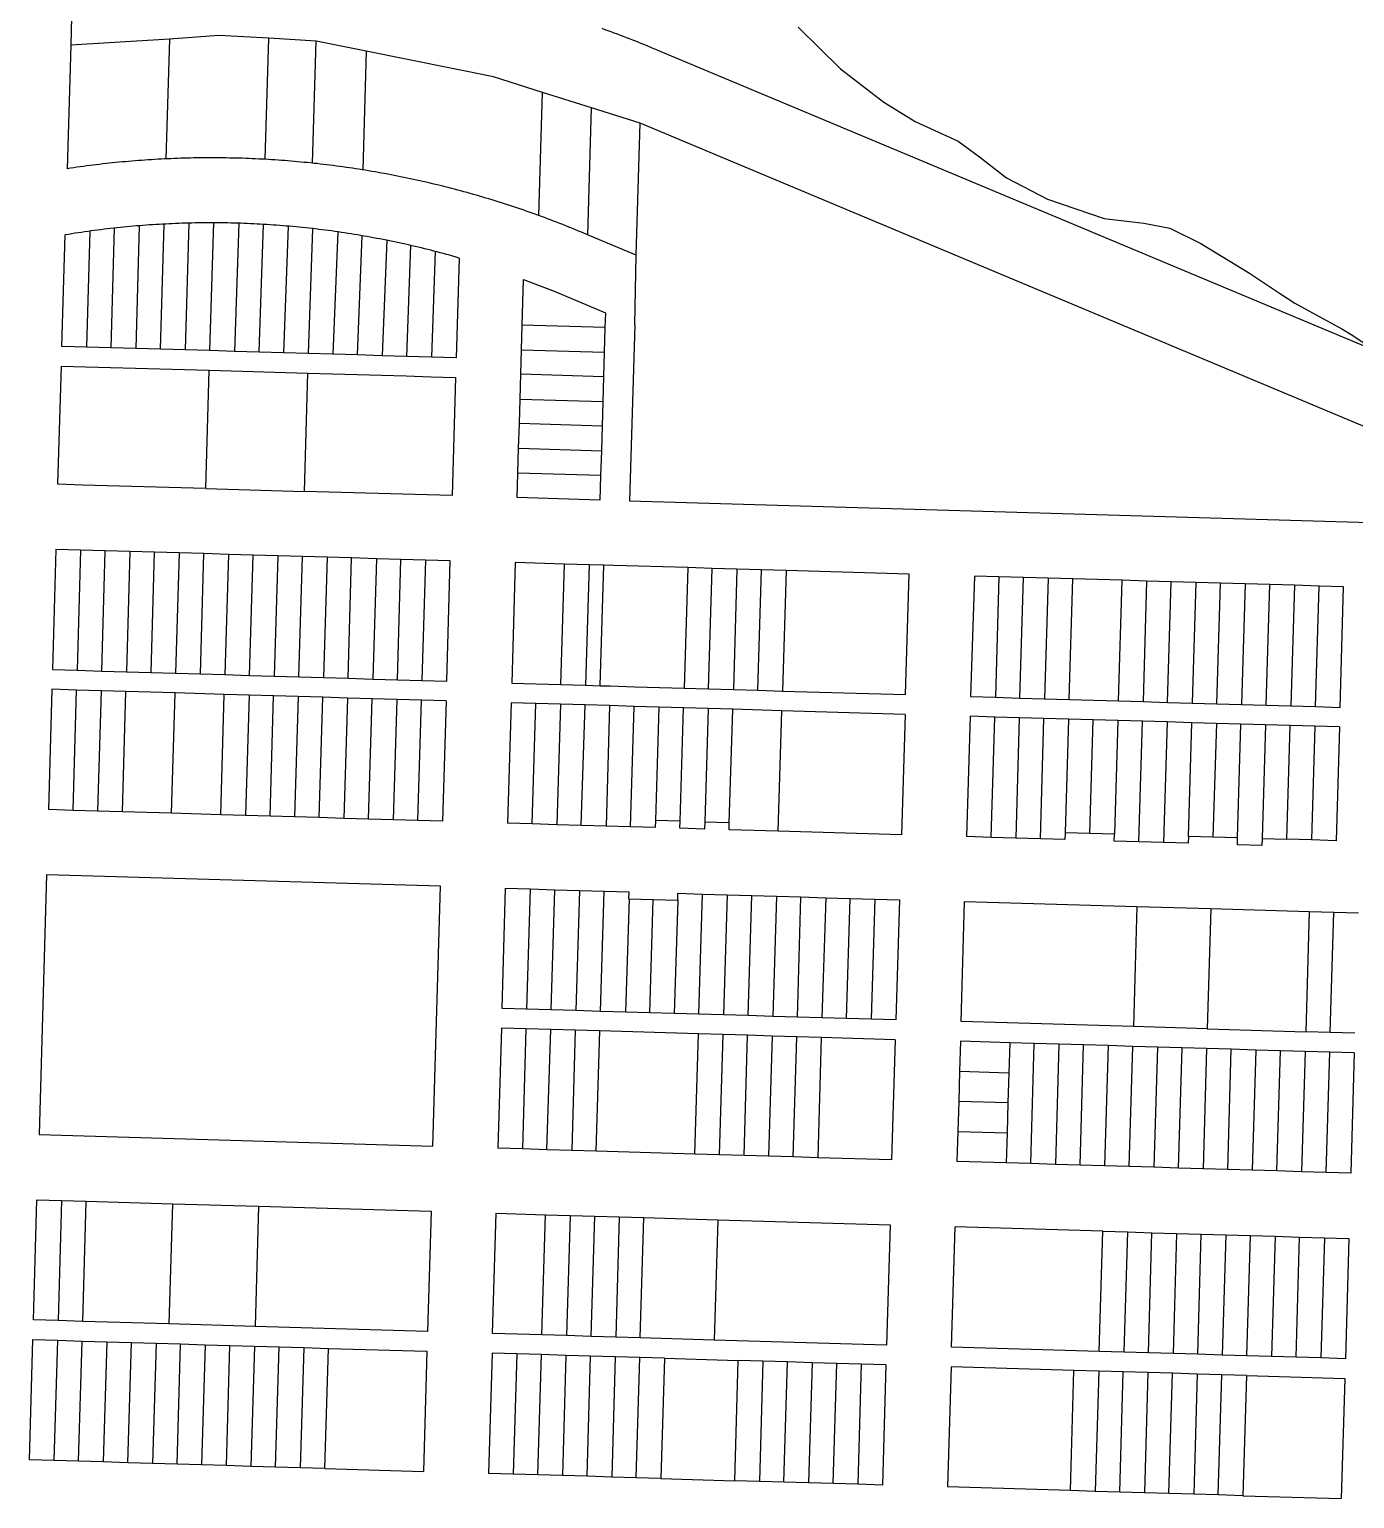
# Model space of a CAD drawing. Header units: inches. Extents: x 486468 to 494399, y 5455955 to 5460553.
# Drawn here: x 493073.3 to 493483, y 5458729.7 to 5459183.8 of the extents above; entities that cross this region are included whole.
import ezdxf

# ---------------------------------------------------------------- set-up
doc = ezdxf.new("R2010")
doc.units = ezdxf.units.IN
doc.header["$MEASUREMENT"] = 0
doc.layers.add('ParcelLines', color=10, linetype='Continuous')

msp = doc.modelspace()

# ---------------------------------------------------------------- linework, layer by layer
at = {"layer": 'ParcelLines', "color": 1}
for p, q in [((493086.365, 5459187.72), (493086.115, 5459178.92)), ((493086.115, 5459178.92), (493085.015, 5459140.768)), ((493116.614, 5459180.762), (493086.115, 5459178.92)), ((493116.614, 5459180.762), (493115.514, 5459143.798)), ((493131.841, 5459181.928), (493116.614, 5459180.762)), ((493147.364, 5459181.112), (493131.841, 5459181.928)), ((493146.214, 5459143.668), (493147.364, 5459181.112)), ((493161.964, 5459180.169), (493147.364, 5459181.112)), ((493160.864, 5459142.469), (493161.964, 5459180.169)), ((493177.414, 5459177.06), (493161.964, 5459180.169)), ((493216.764, 5459169.12), (493177.414, 5459177.06)), ((493267.313, 5459177.47), (493489.312, 5459084.57)), ((493231.913, 5459164.35), (493216.764, 5459169.12)), ((493230.813, 5459126.278), (493231.913, 5459164.35)), ((493247.023, 5459159.599), (493231.913, 5459164.35)), ((493262.063, 5459154.869), (493247.023, 5459159.599)), ((493260.912, 5459114.018), (493262.063, 5459154.869)), ((493488.612, 5459060), (493262.063, 5459154.869)), ((493122.614, 5459123.948), (493121.464, 5459084.767)), ((493138.014, 5459123.908), (493136.714, 5459084.317)), ((493083.364, 5459085.867), (493084.414, 5459120.317)), ((493098.614, 5459085.427), (493099.614, 5459122.408)), ((493153.314, 5459123.008), (493151.913, 5459083.867)), ((493245.863, 5459120.338), (493243.763, 5459121.218)), ((493260.912, 5459114.018), (493245.863, 5459120.338)), ((493206.163, 5459113.167), (493205.263, 5459082.317)), ((493260.412, 5459092.468), (493260.912, 5459114.018)), ((493225.653, 5459092.417), (493226.063, 5459106.568)), ((493226.063, 5459106.568), (493236.013, 5459102.668)), ((493236.013, 5459102.668), (493251.362, 5459096.218)), ((493225.433, 5459084.817), (493225.653, 5459092.417)), ((493251.362, 5459096.218), (493251.232, 5459091.668)), ((493260.412, 5459092.468), (493258.812, 5459038.117)), ((493251.232, 5459091.668), (493251.002, 5459084.067)), ((493091.014, 5459085.647), (493083.364, 5459085.867)), ((493098.614, 5459085.427), (493091.014, 5459085.647)), ((493106.214, 5459085.207), (493098.614, 5459085.427)), ((493113.864, 5459084.987), (493106.214, 5459085.207)), ((493121.464, 5459084.767), (493113.864, 5459084.987)), ((493129.064, 5459084.537), (493121.464, 5459084.767)), ((493136.714, 5459084.317), (493129.064, 5459084.537)), ((493144.314, 5459084.097), (493136.714, 5459084.317)), ((493151.913, 5459083.867), (493144.314, 5459084.097)), ((493159.563, 5459083.647), (493151.913, 5459083.867)), ((493167.163, 5459083.426), (493159.563, 5459083.647)), ((493174.763, 5459083.207), (493167.163, 5459083.426)), ((493182.413, 5459082.977), (493174.763, 5459083.207)), ((493190.013, 5459082.757), (493182.413, 5459082.977)), ((493225.213, 5459077.217), (493225.433, 5459084.817)), ((493251.002, 5459084.067), (493250.782, 5459076.467)), ((493082.114, 5459043.216), (493083.214, 5459079.766)), ((493128.914, 5459078.457), (493159.363, 5459077.576)), ((493197.613, 5459082.537), (493190.013, 5459082.757)), ((493205.263, 5459082.317), (493197.613, 5459082.537)), ((493205.063, 5459076.267), (493204.013, 5459039.716)), ((493224.993, 5459069.567), (493225.213, 5459077.217)), ((493250.782, 5459076.467), (493225.213, 5459077.217)), ((493250.782, 5459076.467), (493250.552, 5459068.817)), ((493224.773, 5459061.967), (493224.993, 5459069.567)), ((493250.552, 5459068.817), (493250.332, 5459061.217)), ((493224.553, 5459054.366), (493224.773, 5459061.967)), ((493250.332, 5459061.217), (493224.773, 5459061.967)), ((493250.332, 5459061.217), (493250.112, 5459053.617)), ((493224.332, 5459046.716), (493224.553, 5459054.366)), ((493250.112, 5459053.617), (493249.882, 5459045.967)), ((493224.112, 5459039.116), (493224.332, 5459046.716)), ((493249.882, 5459045.967), (493224.332, 5459046.716)), ((493249.882, 5459045.967), (493249.662, 5459038.366)), ((493127.813, 5459041.905), (493158.313, 5459041.025)), ((493249.662, 5459038.366), (493224.112, 5459039.116)), ((493258.812, 5459038.117), (493487.762, 5459031.419)), ((493081.514, 5459023.114), (493080.464, 5458985.963)), ((493089.164, 5459022.894), (493081.514, 5459023.114)), ((493089.164, 5459022.894), (493088.064, 5458985.744)), ((493096.764, 5459022.664), (493089.164, 5459022.894)), ((493095.663, 5458985.514), (493096.764, 5459022.664)), ((493104.364, 5459022.445), (493096.764, 5459022.664)), ((493104.364, 5459022.445), (493103.313, 5458985.284)), ((493112.013, 5459022.225), (493104.364, 5459022.445)), ((493110.913, 5458985.064), (493112.013, 5459022.225)), ((493119.613, 5459022.005), (493112.013, 5459022.225)), ((493119.613, 5459022.005), (493118.513, 5458984.844)), ((493127.213, 5459021.785), (493119.613, 5459022.005)), ((493126.163, 5458984.614), (493127.213, 5459021.785)), ((493134.863, 5459021.565), (493127.213, 5459021.785)), ((493134.863, 5459021.565), (493133.763, 5458984.394)), ((493142.463, 5459021.345), (493134.863, 5459021.565)), ((493141.363, 5458984.164), (493142.463, 5459021.345)), ((493150.063, 5459021.115), (493142.463, 5459021.345)), ((493150.063, 5459021.115), (493149.013, 5458983.934)), ((493157.713, 5459020.895), (493150.063, 5459021.115)), ((493156.613, 5458983.714), (493157.713, 5459020.895)), ((493165.313, 5459020.675), (493157.713, 5459020.895)), ((493165.313, 5459020.675), (493164.212, 5458983.494)), ((493172.913, 5459020.455), (493165.313, 5459020.675)), ((493171.812, 5458983.264), (493172.913, 5459020.455)), ((493180.563, 5459020.235), (493172.913, 5459020.455)), ((493188.163, 5459020.005), (493180.563, 5459020.235)), ((493187.062, 5458982.815), (493188.163, 5459020.005)), ((493195.763, 5459019.785), (493188.163, 5459020.005)), ((493203.412, 5459019.565), (493195.763, 5459019.785)), ((493202.312, 5458982.364), (493203.412, 5459019.565)), ((493223.512, 5459019.016), (493222.412, 5458981.764)), ((493238.712, 5459018.566), (493223.512, 5459019.016)), ((493237.612, 5458981.324), (493238.712, 5459018.566)), ((493246.362, 5459018.346), (493238.712, 5459018.566)), ((493250.912, 5459018.215), (493246.362, 5459018.346)), ((493276.812, 5459017.465), (493275.662, 5458980.215)), ((493284.412, 5459017.236), (493276.812, 5459017.465)), ((493292.012, 5459017.016), (493284.412, 5459017.236)), ((493292.012, 5459017.016), (493290.912, 5458979.765)), ((493299.612, 5459016.796), (493292.012, 5459017.016)), ((493307.212, 5459016.576), (493299.612, 5459016.796)), ((493307.212, 5459016.576), (493306.112, 5458979.325)), ((493345.262, 5459015.467), (493307.212, 5459016.576)), ((493344.162, 5458978.216), (493345.262, 5459015.467)), ((493365.412, 5459014.867), (493364.262, 5458977.616)), ((493373.012, 5459014.647), (493365.412, 5459014.867)), ((493380.612, 5459014.427), (493373.012, 5459014.647)), ((493388.212, 5459014.207), (493380.612, 5459014.427)), ((493395.862, 5459013.987), (493388.212, 5459014.207)), ((493411.062, 5459013.548), (493395.862, 5459013.987)), ((493418.662, 5459013.328), (493411.062, 5459013.548)), ((493426.262, 5459013.108), (493418.662, 5459013.328)), ((493433.912, 5459012.888), (493426.262, 5459013.108)), ((493441.512, 5459012.668), (493433.912, 5459012.888)), ((493449.112, 5459012.448), (493441.512, 5459012.668)), ((493456.712, 5459012.228), (493449.112, 5459012.448)), ((493464.362, 5459012.008), (493456.712, 5459012.228)), ((493464.362, 5459012.008), (493463.212, 5458974.718)), ((493471.962, 5459011.789), (493464.362, 5459012.008)), ((493479.562, 5459011.569), (493471.962, 5459011.789)), ((493478.462, 5458974.268), (493479.562, 5459011.569)), ((493080.464, 5458985.963), (493088.064, 5458985.744)), ((493088.064, 5458985.744), (493095.663, 5458985.514)), ((493095.663, 5458985.514), (493103.313, 5458985.284)), ((493103.313, 5458985.284), (493110.913, 5458985.064)), ((493110.913, 5458985.064), (493118.513, 5458984.844)), ((493118.513, 5458984.844), (493126.163, 5458984.614)), ((493126.163, 5458984.614), (493133.763, 5458984.394)), ((493133.763, 5458984.394), (493141.363, 5458984.164)), ((493141.363, 5458984.164), (493149.013, 5458983.934)), ((493149.013, 5458983.934), (493156.613, 5458983.714)), ((493156.613, 5458983.714), (493164.212, 5458983.494)), ((493164.212, 5458983.494), (493171.812, 5458983.264)), ((493171.812, 5458983.264), (493179.462, 5458983.034)), ((493179.462, 5458983.034), (493187.062, 5458982.815)), ((493080.264, 5458979.863), (493079.213, 5458942.663)), ((493087.914, 5458979.633), (493080.264, 5458979.863)), ((493095.513, 5458979.414), (493087.914, 5458979.633)), ((493095.513, 5458979.414), (493094.412, 5458942.213)), ((493103.113, 5458979.194), (493095.513, 5458979.414)), ((493118.363, 5458978.744), (493103.113, 5458979.194)), ((493133.563, 5458978.294), (493118.363, 5458978.744)), ((493187.062, 5458982.815), (493194.662, 5458982.594)), ((493194.662, 5458982.594), (493202.312, 5458982.364)), ((493222.412, 5458981.764), (493237.612, 5458981.324)), ((493237.612, 5458981.324), (493245.212, 5458981.104)), ((493245.212, 5458981.104), (493249.762, 5458980.974)), ((493275.662, 5458980.215), (493283.262, 5458979.995)), ((493283.262, 5458979.995), (493290.912, 5458979.765)), ((493290.912, 5458979.765), (493298.512, 5458979.545)), ((493298.512, 5458979.545), (493306.112, 5458979.325)), ((493306.112, 5458979.325), (493344.162, 5458978.216)), ((493141.213, 5458978.064), (493133.563, 5458978.294)), ((493141.213, 5458978.064), (493140.112, 5458940.862)), ((493148.813, 5458977.834), (493141.213, 5458978.064)), ((493147.712, 5458940.642), (493148.813, 5458977.834)), ((493156.412, 5458977.614), (493148.813, 5458977.834)), ((493156.412, 5458977.614), (493155.312, 5458940.412)), ((493164.012, 5458977.394), (493156.412, 5458977.614)), ((493171.662, 5458977.164), (493164.012, 5458977.394)), ((493171.662, 5458977.164), (493170.562, 5458939.962)), ((493179.262, 5458976.943), (493171.662, 5458977.164)), ((493186.862, 5458976.713), (493179.262, 5458976.943)), ((493186.862, 5458976.713), (493185.762, 5458939.513)), ((493194.512, 5458976.483), (493186.862, 5458976.713)), ((493202.112, 5458976.264), (493194.512, 5458976.483)), ((493202.112, 5458976.264), (493201.012, 5458939.063)), ((493222.212, 5458975.714), (493221.112, 5458938.463)), ((493229.812, 5458975.494), (493222.212, 5458975.714)), ((493237.462, 5458975.264), (493229.812, 5458975.494)), ((493237.462, 5458975.264), (493236.311, 5458938.013)), ((493245.062, 5458975.034), (493237.462, 5458975.264)), ((493252.662, 5458974.814), (493245.062, 5458975.034)), ((493252.662, 5458974.814), (493251.561, 5458937.563)), ((493260.262, 5458974.584), (493252.662, 5458974.814)), ((493267.862, 5458974.364), (493260.262, 5458974.584)), ((493267.862, 5458974.364), (493266.811, 5458939.264)), ((493275.512, 5458974.135), (493267.862, 5458974.364)), ((493283.112, 5458973.915), (493275.512, 5458974.135)), ((493283.112, 5458973.915), (493282.061, 5458938.814)), ((493290.712, 5458973.695), (493283.112, 5458973.915)), ((493364.262, 5458977.616), (493371.912, 5458977.386)), ((493371.912, 5458977.386), (493379.512, 5458977.166)), ((493379.512, 5458977.166), (493387.112, 5458976.946)), ((493387.112, 5458976.946), (493394.712, 5458976.727)), ((493394.712, 5458976.727), (493409.962, 5458976.277)), ((493409.962, 5458976.277), (493417.562, 5458976.057)), ((493417.562, 5458976.057), (493425.162, 5458975.827)), ((493425.162, 5458975.827), (493432.762, 5458975.607)), ((493432.762, 5458975.607), (493440.362, 5458975.377)), ((493440.362, 5458975.377), (493448.012, 5458975.157)), ((493448.012, 5458975.157), (493455.612, 5458974.938)), ((493455.612, 5458974.938), (493463.212, 5458974.718)), ((493463.212, 5458974.718), (493470.812, 5458974.498)), ((493470.812, 5458974.498), (493478.462, 5458974.268)), ((493305.912, 5458973.245), (493290.712, 5458973.695)), ((493344.012, 5458972.116), (493305.912, 5458973.245)), ((493344.012, 5458972.116), (493342.861, 5458934.865)), ((493364.112, 5458971.516), (493362.961, 5458934.315)), ((493371.712, 5458971.296), (493364.112, 5458971.516)), ((493370.611, 5458934.085), (493371.712, 5458971.296)), ((493379.312, 5458971.076), (493371.712, 5458971.296)), ((493379.312, 5458971.076), (493378.211, 5458933.865)), ((493386.912, 5458970.856), (493379.312, 5458971.076)), ((493385.811, 5458933.636), (493386.912, 5458970.856)), ((493394.562, 5458970.636), (493386.912, 5458970.856)), ((493394.562, 5458970.636), (493393.461, 5458935.516)), ((493402.162, 5458970.417), (493394.562, 5458970.636)), ((493409.762, 5458970.197), (493402.162, 5458970.417)), ((493409.762, 5458970.197), (493408.711, 5458935.066)), ((493417.362, 5458969.977), (493409.762, 5458970.197)), ((493424.961, 5458969.757), (493417.362, 5458969.977)), ((493432.611, 5458969.537), (493424.961, 5458969.757)), ((493440.211, 5458969.317), (493432.611, 5458969.537)), ((493440.211, 5458969.317), (493439.161, 5458934.187)), ((493447.811, 5458969.097), (493440.211, 5458969.317)), ((493455.411, 5458968.877), (493447.811, 5458969.097)), ((493455.411, 5458968.877), (493454.374, 5458933.742)), ((493463.011, 5458968.658), (493455.411, 5458968.877)), ((493461.961, 5458933.517), (493463.011, 5458968.658)), ((493470.661, 5458968.438), (493463.011, 5458968.658)), ((493478.261, 5458968.218), (493470.661, 5458968.438)), ((493478.261, 5458968.218), (493477.211, 5458933.067)), ((493086.813, 5458942.443), (493079.213, 5458942.663)), ((493094.412, 5458942.213), (493086.813, 5458942.443)), ((493102.062, 5458941.982), (493094.412, 5458942.213)), ((493117.262, 5458941.542), (493102.062, 5458941.982)), ((493132.512, 5458941.082), (493117.262, 5458941.542)), ((493140.112, 5458940.862), (493132.512, 5458941.082)), ((493147.712, 5458940.642), (493140.112, 5458940.862)), ((493155.312, 5458940.412), (493147.712, 5458940.642)), ((493162.912, 5458940.192), (493155.312, 5458940.412)), ((493170.562, 5458939.962), (493162.912, 5458940.192)), ((493178.162, 5458939.743), (493170.562, 5458939.962)), ((493185.762, 5458939.513), (493178.162, 5458939.743)), ((493193.362, 5458939.293), (493185.762, 5458939.513)), ((493201.012, 5458939.063), (493193.362, 5458939.293)), ((493228.711, 5458938.243), (493221.112, 5458938.463)), ((493236.311, 5458938.013), (493228.711, 5458938.243)), ((493243.911, 5458937.793), (493236.311, 5458938.013)), ((493251.561, 5458937.563), (493243.911, 5458937.793)), ((493259.161, 5458937.344), (493251.561, 5458937.563)), ((493266.811, 5458939.264), (493266.761, 5458937.114)), ((493274.461, 5458939.064), (493266.811, 5458939.264)), ((493274.361, 5458936.914), (493274.461, 5458939.064)), ((493282.061, 5458938.814), (493281.961, 5458936.664)), ((493289.661, 5458938.614), (493282.061, 5458938.814)), ((493289.611, 5458936.464), (493289.661, 5458938.614)), ((493266.761, 5458937.114), (493259.161, 5458937.344)), ((493281.961, 5458936.664), (493274.361, 5458936.914)), ((493304.811, 5458936.004), (493289.611, 5458936.464)), ((493342.861, 5458934.865), (493304.811, 5458936.004)), ((493370.611, 5458934.085), (493362.961, 5458934.315)), ((493378.211, 5458933.865), (493370.611, 5458934.085)), ((493385.811, 5458933.636), (493378.211, 5458933.865)), ((493393.411, 5458933.416), (493385.811, 5458933.636)), ((493393.461, 5458935.516), (493393.411, 5458933.416)), ((493401.111, 5458935.286), (493393.461, 5458935.516)), ((493408.711, 5458935.066), (493401.111, 5458935.286)), ((493408.661, 5458932.966), (493408.711, 5458935.066)), ((493431.561, 5458934.416), (493431.461, 5458932.266)), ((493439.161, 5458934.187), (493431.561, 5458934.416)), ((493446.761, 5458933.967), (493439.161, 5458934.187)), ((493446.711, 5458931.817), (493446.761, 5458933.967)), ((493454.374, 5458933.742), (493454.311, 5458931.597)), ((493454.374, 5458933.742), (493461.961, 5458933.517)), ((493469.611, 5458933.287), (493461.961, 5458933.517)), ((493477.211, 5458933.067), (493469.611, 5458933.287)), ((493416.261, 5458932.736), (493408.661, 5458932.966)), ((493423.861, 5458932.506), (493416.261, 5458932.736)), ((493431.461, 5458932.266), (493423.861, 5458932.506)), ((493454.311, 5458931.597), (493446.711, 5458931.817)), ((493078.613, 5458922.561), (493076.313, 5458842.21)), ((493200.412, 5458918.963), (493078.613, 5458922.561)), ((493198.012, 5458838.612), (493200.412, 5458918.963)), ((493219.412, 5458881.212), (493220.512, 5458918.363)), ((493220.512, 5458918.363), (493228.112, 5458918.143)), ((493228.112, 5458918.143), (493235.712, 5458917.923)), ((493235.712, 5458917.923), (493243.312, 5458917.703)), ((493243.312, 5458917.703), (493250.962, 5458917.483)), ((493250.962, 5458917.483), (493258.562, 5458917.263)), ((493258.562, 5458917.263), (493258.512, 5458915.113)), ((493258.512, 5458915.113), (493258.662, 5458915.113)), ((493258.662, 5458915.113), (493266.112, 5458914.894)), ((493266.112, 5458914.894), (493273.712, 5458914.664)), ((493273.712, 5458914.664), (493273.762, 5458916.814)), ((493273.762, 5458916.814), (493281.362, 5458916.584)), ((493281.362, 5458916.584), (493289.012, 5458916.354)), ((493289.012, 5458916.354), (493287.862, 5458879.213)), ((493289.012, 5458916.354), (493296.612, 5458916.124)), ((493296.612, 5458916.124), (493304.212, 5458915.904)), ((493304.212, 5458915.904), (493303.112, 5458878.773)), ((493304.212, 5458915.904), (493311.812, 5458915.674)), ((493311.812, 5458915.674), (493319.462, 5458915.444)), ((493319.462, 5458915.444), (493318.312, 5458878.333)), ((493319.462, 5458915.444), (493327.062, 5458915.215)), ((493325.912, 5458878.114), (493327.062, 5458915.215)), ((493327.062, 5458915.215), (493334.662, 5458914.995)), ((493334.662, 5458914.995), (493333.512, 5458877.884)), ((493334.662, 5458914.995), (493342.262, 5458914.765)), ((493273.712, 5458914.664), (493272.662, 5458879.663)), ((493342.262, 5458914.765), (493341.162, 5458877.664)), ((493361.289, 5458877.162), (493362.37, 5458914.32)), ((493362.37, 5458914.32), (493415.644, 5458912.746)), ((493415.644, 5458912.746), (493414.556, 5458875.588)), ((493415.644, 5458912.746), (493438.477, 5458912.071)), ((493438.477, 5458912.071), (493437.386, 5458874.913)), ((493438.477, 5458912.071), (493468.919, 5458911.171)), ((493468.919, 5458911.171), (493467.826, 5458874.014)), ((493468.919, 5458911.171), (493476.53, 5458910.946)), ((493475.435, 5458873.789), (493476.53, 5458910.946)), ((493476.53, 5458910.946), (493484.141, 5458910.721)), ((493227.012, 5458880.992), (493219.412, 5458881.212)), ((493234.612, 5458880.772), (493227.012, 5458880.992)), ((493242.212, 5458880.552), (493234.612, 5458880.772)), ((493249.862, 5458880.322), (493242.212, 5458880.552)), ((493257.612, 5458880.102), (493249.862, 5458880.322)), ((493265.062, 5458879.883), (493257.612, 5458880.102)), ((493272.662, 5458879.663), (493265.062, 5458879.883)), ((493280.262, 5458879.443), (493272.662, 5458879.663)), ((493287.862, 5458879.213), (493280.262, 5458879.443)), ((493295.512, 5458878.993), (493287.862, 5458879.213)), ((493303.112, 5458878.773), (493295.512, 5458878.993)), ((493310.712, 5458878.553), (493303.112, 5458878.773)), ((493318.312, 5458878.333), (493310.712, 5458878.553)), ((493219.212, 5458875.162), (493218.112, 5458838.012)), ((493226.812, 5458874.942), (493219.212, 5458875.162)), ((493234.462, 5458874.712), (493226.812, 5458874.942)), ((493233.311, 5458837.562), (493234.462, 5458874.712)), ((493242.062, 5458874.482), (493234.462, 5458874.712)), ((493249.662, 5458874.262), (493242.062, 5458874.482)), ((493248.561, 5458837.112), (493249.662, 5458874.262)), ((493280.112, 5458873.363), (493249.662, 5458874.262)), ((493325.912, 5458878.114), (493318.312, 5458878.333)), ((493333.512, 5458877.884), (493325.912, 5458878.114)), ((493341.162, 5458877.664), (493333.512, 5458877.884)), ((493414.556, 5458875.588), (493361.289, 5458877.162)), ((493437.386, 5458874.913), (493414.556, 5458875.588)), ((493437.386, 5458874.913), (493467.826, 5458874.014)), ((493475.435, 5458873.789), (493467.826, 5458874.014)), ((493278.961, 5458836.213), (493280.112, 5458873.363)), ((493287.712, 5458873.133), (493280.112, 5458873.363)), ((493295.312, 5458872.913), (493287.712, 5458873.133)), ((493294.211, 5458835.763), (493295.312, 5458872.913)), ((493302.912, 5458872.683), (493295.312, 5458872.913)), ((493310.512, 5458872.463), (493302.912, 5458872.683)), ((493309.411, 5458835.313), (493310.512, 5458872.463)), ((493318.112, 5458872.243), (493310.512, 5458872.463)), ((493340.962, 5458871.564), (493318.112, 5458872.243)), ((493340.962, 5458871.564), (493339.812, 5458834.414)), ((493361.112, 5458871.071), (493360.841, 5458861.786)), ((493376.331, 5458870.621), (493361.112, 5458871.071)), ((493376.331, 5458870.621), (493376.06, 5458861.335)), ((493383.94, 5458870.396), (493376.331, 5458870.621)), ((493382.857, 5458833.253), (493383.94, 5458870.396)), ((493391.55, 5458870.171), (493383.94, 5458870.396)), ((493391.55, 5458870.171), (493390.466, 5458833.027)), ((493399.16, 5458869.947), (493391.55, 5458870.171)), ((493398.075, 5458832.801), (493399.16, 5458869.947)), ((493406.769, 5458869.722), (493399.16, 5458869.947)), ((493406.769, 5458869.722), (493405.683, 5458832.575)), ((493414.379, 5458869.497), (493406.769, 5458869.722)), ((493413.292, 5458832.349), (493414.379, 5458869.497)), ((493421.989, 5458869.272), (493414.379, 5458869.497)), ((493483.045, 5458873.564), (493475.435, 5458873.789)), ((493421.989, 5458869.272), (493420.9, 5458832.124)), ((493429.598, 5458869.047), (493421.989, 5458869.272)), ((493428.509, 5458831.898), (493429.598, 5458869.047)), ((493437.208, 5458868.822), (493429.598, 5458869.047)), ((493437.208, 5458868.822), (493436.118, 5458831.672)), ((493444.817, 5458868.597), (493437.208, 5458868.822)), ((493443.726, 5458831.446), (493444.817, 5458868.597)), ((493452.427, 5458868.373), (493444.817, 5458868.597)), ((493452.427, 5458868.373), (493451.335, 5458831.22)), ((493460.037, 5458868.148), (493452.427, 5458868.373)), ((493458.944, 5458830.995), (493460.037, 5458868.148)), ((493467.646, 5458867.923), (493460.037, 5458868.148)), ((493467.646, 5458867.923), (493466.552, 5458830.769)), ((493475.256, 5458867.698), (493467.646, 5458867.923)), ((493474.161, 5458830.543), (493475.256, 5458867.698)), ((493482.865, 5458867.473), (493475.256, 5458867.698)), ((493482.865, 5458867.473), (493481.77, 5458830.317)), ((493360.841, 5458861.786), (493360.571, 5458852.501)), ((493360.841, 5458861.786), (493376.06, 5458861.335)), ((493376.06, 5458861.335), (493375.79, 5458852.05)), ((493360.571, 5458852.501), (493360.301, 5458843.215)), ((493375.79, 5458852.05), (493360.571, 5458852.501)), ((493375.79, 5458852.05), (493375.519, 5458842.764)), ((493076.313, 5458842.21), (493198.012, 5458838.612)), ((493360.301, 5458843.215), (493360.031, 5458833.93)), ((493360.301, 5458843.215), (493375.519, 5458842.764)), ((493375.519, 5458842.764), (493375.249, 5458833.479)), ((493225.711, 5458837.792), (493218.112, 5458838.012)), ((493233.311, 5458837.562), (493225.711, 5458837.792)), ((493240.961, 5458837.332), (493233.311, 5458837.562)), ((493248.561, 5458837.112), (493240.961, 5458837.332)), ((493278.961, 5458836.213), (493248.561, 5458837.112)), ((493286.561, 5458835.993), (493278.961, 5458836.213)), ((493294.211, 5458835.763), (493286.561, 5458835.993)), ((493301.811, 5458835.533), (493294.211, 5458835.763)), ((493309.411, 5458835.313), (493301.811, 5458835.533)), ((493317.011, 5458835.093), (493309.411, 5458835.313)), ((493339.812, 5458834.414), (493317.011, 5458835.093)), ((493375.249, 5458833.479), (493360.031, 5458833.93)), ((493382.857, 5458833.253), (493375.249, 5458833.479)), ((493390.466, 5458833.027), (493382.857, 5458833.253)), ((493398.075, 5458832.801), (493390.466, 5458833.027)), ((493405.683, 5458832.575), (493398.075, 5458832.801)), ((493413.292, 5458832.349), (493405.683, 5458832.575)), ((493420.9, 5458832.124), (493413.292, 5458832.349)), ((493428.509, 5458831.898), (493420.9, 5458832.124)), ((493436.118, 5458831.672), (493428.509, 5458831.898)), ((493443.726, 5458831.446), (493436.118, 5458831.672)), ((493451.335, 5458831.22), (493443.726, 5458831.446)), ((493458.944, 5458830.995), (493451.335, 5458831.22)), ((493466.552, 5458830.769), (493458.944, 5458830.995)), ((493474.161, 5458830.543), (493466.552, 5458830.769)), ((493481.77, 5458830.317), (493474.161, 5458830.543)), ((493074.563, 5458784.959), (493075.663, 5458822.11)), ((493075.663, 5458822.11), (493083.263, 5458821.891)), ((493083.263, 5458821.891), (493090.913, 5458821.661)), ((493089.813, 5458784.51), (493090.913, 5458821.661)), ((493090.913, 5458821.661), (493117.562, 5458820.871)), ((493117.562, 5458820.871), (493144.162, 5458820.091)), ((493144.162, 5458820.091), (493197.462, 5458818.512)), ((493197.462, 5458818.512), (493196.362, 5458781.361)), ((493216.512, 5458780.762), (493217.612, 5458817.912)), ((493217.612, 5458817.912), (493232.812, 5458817.462)), ((493231.712, 5458780.312), (493232.812, 5458817.462)), ((493232.812, 5458817.462), (493240.462, 5458817.232)), ((493240.462, 5458817.232), (493239.362, 5458780.082)), ((493240.462, 5458817.232), (493248.062, 5458817.012)), ((493246.962, 5458779.862), (493248.062, 5458817.012)), ((493248.062, 5458817.012), (493255.662, 5458816.782)), ((493255.662, 5458816.782), (493254.562, 5458779.642)), ((493255.662, 5458816.782), (493263.262, 5458816.562)), ((493262.162, 5458779.412), (493263.262, 5458816.562)), ((493263.262, 5458816.562), (493286.112, 5458815.883)), ((493286.112, 5458815.883), (493285.012, 5458778.733)), ((493286.112, 5458815.883), (493339.362, 5458814.314)), ((493339.362, 5458814.314), (493338.262, 5458777.164)), ((493358.362, 5458776.564), (493359.462, 5458813.714)), ((493405.112, 5458812.365), (493359.462, 5458813.714)), ((493404.012, 5458775.215), (493405.112, 5458812.365)), ((493405.112, 5458812.365), (493412.713, 5458812.145)), ((493412.713, 5458812.145), (493411.612, 5458774.995)), ((493412.713, 5458812.145), (493420.313, 5458811.915)), ((493419.262, 5458774.765), (493420.313, 5458811.915)), ((493420.313, 5458811.915), (493427.913, 5458811.695)), ((493427.913, 5458811.695), (493426.862, 5458774.545)), ((493427.913, 5458811.695), (493435.563, 5458811.465)), ((493434.462, 5458774.315), (493435.563, 5458811.465)), ((493435.563, 5458811.465), (493443.163, 5458811.245)), ((493443.163, 5458811.245), (493442.062, 5458774.095)), ((493443.163, 5458811.245), (493450.763, 5458811.015)), ((493449.662, 5458773.865), (493450.763, 5458811.015)), ((493450.763, 5458811.015), (493458.363, 5458810.795)), ((493458.363, 5458810.795), (493457.263, 5458773.645)), ((493458.363, 5458810.795), (493465.963, 5458810.566)), ((493464.913, 5458773.415), (493465.963, 5458810.566)), ((493465.963, 5458810.566), (493473.613, 5458810.336)), ((493473.613, 5458810.336), (493472.513, 5458773.196)), ((493473.613, 5458810.336), (493481.213, 5458810.116)), ((493481.213, 5458810.116), (493480.113, 5458772.966)), ((493082.163, 5458784.74), (493074.563, 5458784.959)), ((493089.813, 5458784.51), (493082.163, 5458784.74)), ((493116.463, 5458783.72), (493089.813, 5458784.51)), ((493143.063, 5458782.94), (493116.463, 5458783.72)), ((493073.313, 5458741.709), (493074.413, 5458778.859)), ((493074.413, 5458778.859), (493082.013, 5458778.64)), ((493082.013, 5458778.64), (493080.913, 5458741.489)), ((493082.013, 5458778.64), (493089.613, 5458778.41)), ((493196.362, 5458781.361), (493143.063, 5458782.94)), ((493231.712, 5458780.312), (493216.512, 5458780.762)), ((493239.362, 5458780.082), (493231.712, 5458780.312)), ((493246.962, 5458779.862), (493239.362, 5458780.082)), ((493254.562, 5458779.642), (493246.962, 5458779.862)), ((493262.162, 5458779.412), (493254.562, 5458779.642)), ((493285.012, 5458778.733), (493262.162, 5458779.412)), ((493338.262, 5458777.164), (493285.012, 5458778.733)), ((493088.512, 5458741.26), (493089.613, 5458778.41)), ((493089.613, 5458778.41), (493097.213, 5458778.19)), ((493097.213, 5458778.19), (493096.112, 5458741.04)), ((493097.213, 5458778.19), (493104.863, 5458777.96)), ((493103.762, 5458740.81), (493104.863, 5458777.96)), ((493104.863, 5458777.96), (493112.463, 5458777.74)), ((493112.463, 5458777.74), (493111.362, 5458740.59)), ((493112.463, 5458777.74), (493120.063, 5458777.51)), ((493118.962, 5458740.36), (493120.063, 5458777.51)), ((493120.063, 5458777.51), (493127.663, 5458777.29)), ((493127.663, 5458777.29), (493126.562, 5458740.14)), ((493127.663, 5458777.29), (493135.313, 5458777.06)), ((493134.212, 5458739.91), (493135.313, 5458777.06)), ((493135.313, 5458777.06), (493142.913, 5458776.84)), ((493142.913, 5458776.84), (493141.813, 5458739.69)), ((493142.913, 5458776.84), (493150.513, 5458776.61)), ((493149.413, 5458739.46), (493150.513, 5458776.61)), ((493150.513, 5458776.61), (493158.113, 5458776.39)), ((493158.113, 5458776.39), (493157.013, 5458739.24)), ((493158.113, 5458776.39), (493165.763, 5458776.16)), ((493164.663, 5458739.01), (493165.763, 5458776.16)), ((493165.763, 5458776.16), (493196.212, 5458775.261)), ((493196.212, 5458775.261), (493195.113, 5458738.111)), ((493216.362, 5458774.661), (493215.263, 5458737.511)), ((493223.962, 5458774.441), (493216.362, 5458774.661)), ((493223.962, 5458774.441), (493222.862, 5458737.291)), ((493231.562, 5458774.212), (493223.962, 5458774.441)), ((493230.512, 5458737.061), (493231.562, 5458774.212)), ((493239.162, 5458773.992), (493231.562, 5458774.212)), ((493404.012, 5458775.215), (493358.362, 5458776.564)), ((493411.612, 5458774.995), (493404.012, 5458775.215)), ((493419.262, 5458774.765), (493411.612, 5458774.995)), ((493426.862, 5458774.545), (493419.262, 5458774.765)), ((493434.462, 5458774.315), (493426.862, 5458774.545)), ((493442.062, 5458774.095), (493434.462, 5458774.315)), ((493449.662, 5458773.865), (493442.062, 5458774.095)), ((493239.162, 5458773.992), (493238.112, 5458736.841)), ((493246.762, 5458773.762), (493239.162, 5458773.992)), ((493245.712, 5458736.611), (493246.762, 5458773.762)), ((493254.412, 5458773.532), (493246.762, 5458773.762)), ((493254.412, 5458773.532), (493253.312, 5458736.391)), ((493262.012, 5458773.312), (493254.412, 5458773.532)), ((493260.912, 5458736.161), (493262.012, 5458773.312)), ((493269.612, 5458773.083), (493262.012, 5458773.312)), ((493269.612, 5458773.083), (493268.512, 5458735.941)), ((493269.612, 5458773.083), (493292.412, 5458772.413)), ((493291.362, 5458735.262), (493292.412, 5458772.413)), ((493300.062, 5458772.183), (493292.412, 5458772.413)), ((493300.062, 5458772.183), (493298.963, 5458735.042)), ((493307.662, 5458771.963), (493300.062, 5458772.183)), ((493306.563, 5458734.812), (493307.662, 5458771.963)), ((493315.262, 5458771.733), (493307.662, 5458771.963)), ((493315.262, 5458771.733), (493314.163, 5458734.592)), ((493322.862, 5458771.513), (493315.262, 5458771.733)), ((493321.763, 5458734.362), (493322.862, 5458771.513)), ((493330.462, 5458771.283), (493322.862, 5458771.513)), ((493330.462, 5458771.283), (493329.413, 5458734.132)), ((493338.062, 5458771.064), (493330.462, 5458771.283)), ((493338.062, 5458771.064), (493337.013, 5458733.913)), ((493358.212, 5458770.464), (493357.113, 5458733.314)), ((493396.212, 5458769.344), (493358.212, 5458770.464)), ((493457.263, 5458773.645), (493449.662, 5458773.865)), ((493464.913, 5458773.415), (493457.263, 5458773.645)), ((493472.513, 5458773.196), (493464.913, 5458773.415)), ((493480.113, 5458772.966), (493472.513, 5458773.196)), ((493395.163, 5458732.194), (493396.212, 5458769.344)), ((493403.862, 5458769.115), (493396.212, 5458769.344)), ((493403.862, 5458769.115), (493402.763, 5458731.964)), ((493411.462, 5458768.885), (493403.862, 5458769.115)), ((493410.363, 5458731.745), (493411.462, 5458768.885)), ((493419.062, 5458768.665), (493411.462, 5458768.885)), ((493419.062, 5458768.665), (493417.963, 5458731.515)), ((493426.662, 5458768.445), (493419.062, 5458768.665)), ((493425.563, 5458731.295), (493426.662, 5458768.445)), ((493434.262, 5458768.215), (493426.662, 5458768.445)), ((493434.262, 5458768.215), (493433.213, 5458731.065)), ((493441.862, 5458767.995), (493434.262, 5458768.215)), ((493440.813, 5458730.845), (493441.862, 5458767.995)), ((493449.512, 5458767.765), (493441.862, 5458767.995)), ((493449.512, 5458767.765), (493448.413, 5458730.615)), ((493449.512, 5458767.765), (493479.914, 5458766.866)), ((493479.914, 5458766.866), (493478.814, 5458729.716)), ((493080.913, 5458741.489), (493073.313, 5458741.709)), ((493088.512, 5458741.26), (493080.913, 5458741.489)), ((493096.112, 5458741.04), (493088.512, 5458741.26)), ((493103.762, 5458740.81), (493096.112, 5458741.04)), ((493111.362, 5458740.59), (493103.762, 5458740.81)), ((493118.962, 5458740.36), (493111.362, 5458740.59)), ((493126.562, 5458740.14), (493118.962, 5458740.36)), ((493134.212, 5458739.91), (493126.562, 5458740.14)), ((493141.813, 5458739.69), (493134.212, 5458739.91)), ((493149.413, 5458739.46), (493141.813, 5458739.69)), ((493157.013, 5458739.24), (493149.413, 5458739.46)), ((493164.663, 5458739.01), (493157.013, 5458739.24)), ((493164.663, 5458739.01), (493195.113, 5458738.111)), ((493222.862, 5458737.291), (493215.263, 5458737.511)), ((493230.512, 5458737.061), (493222.862, 5458737.291)), ((493238.112, 5458736.841), (493230.512, 5458737.061)), ((493245.712, 5458736.611), (493238.112, 5458736.841)), ((493253.312, 5458736.391), (493245.712, 5458736.611)), ((493260.912, 5458736.161), (493253.312, 5458736.391)), ((493268.512, 5458735.941), (493260.912, 5458736.161)), ((493268.512, 5458735.941), (493291.362, 5458735.262)), ((493298.963, 5458735.042), (493291.362, 5458735.262)), ((493306.563, 5458734.812), (493298.963, 5458735.042)), ((493314.163, 5458734.592), (493306.563, 5458734.812)), ((493321.763, 5458734.362), (493314.163, 5458734.592)), ((493329.413, 5458734.132), (493321.763, 5458734.362)), ((493337.013, 5458733.913), (493329.413, 5458734.132)), ((493395.163, 5458732.194), (493357.113, 5458733.314)), ((493402.763, 5458731.964), (493395.163, 5458732.194)), ((493410.363, 5458731.745), (493402.763, 5458731.964)), ((493417.963, 5458731.515), (493410.363, 5458731.745)), ((493425.563, 5458731.295), (493417.963, 5458731.515)), ((493433.213, 5458731.065), (493425.563, 5458731.295)), ((493440.813, 5458730.845), (493433.213, 5458731.065)), ((493448.413, 5458730.615), (493440.813, 5458730.845)), ((493448.413, 5458730.615), (493478.814, 5458729.716))]:
    msp.add_line(p, q, dxfattribs=at)
for points in [[(493267.313, 5459177.47), (493266.373, 5459177.86), (493265.443, 5459178.25), (493264.503, 5459178.63), (493263.563, 5459179.01), (493262.623, 5459179.39), (493261.683, 5459179.76), (493260.743, 5459180.14), (493259.803, 5459180.51), (493258.853, 5459180.88), (493257.913, 5459181.24), (493256.963, 5459181.6), (493256.023, 5459181.961), (493255.073, 5459182.321), (493254.123, 5459182.671), (493253.173, 5459183.031), (493252.223, 5459183.371), (493251.273, 5459183.721), (493250.323, 5459184.061)], [(493310.992, 5459184.53), (493324.062, 5459171.67), (493337.452, 5459161.34), (493347.162, 5459155.37), (493360.412, 5459149.321), (493367.032, 5459144.441), (493375.312, 5459137.971), (493388.052, 5459131.341), (493405.562, 5459125.371), (493417.772, 5459123.931), (493425.862, 5459122.371), (493435.402, 5459117.63), (493450.512, 5459108.47), (493460.022, 5459102.09), (493464.462, 5459099.22), (493468.772, 5459096.79), (493479.012, 5459091.27), (493482.402, 5459089.23), (493489.312, 5459084.57)], [(493177.414, 5459177.06), (493176.364, 5459140.419), (493176.364, 5459140.409)], [(493247.023, 5459159.599), (493247.013, 5459159.569), (493245.863, 5459120.338)], [(493115.514, 5459143.798), (493115.034, 5459143.778), (493114.024, 5459143.728), (493113.024, 5459143.678), (493112.014, 5459143.618), (493111.014, 5459143.558), (493110.004, 5459143.488), (493109.004, 5459143.418), (493108.004, 5459143.348), (493106.994, 5459143.278), (493105.994, 5459143.198), (493104.994, 5459143.118), (493103.994, 5459143.028), (493102.984, 5459142.938), (493101.984, 5459142.848), (493100.984, 5459142.758), (493099.984, 5459142.658), (493098.984, 5459142.558), (493097.984, 5459142.448), (493096.984, 5459142.338), (493095.984, 5459142.228), (493094.984, 5459142.108), (493093.984, 5459141.988), (493092.984, 5459141.868), (493091.984, 5459141.748), (493090.994, 5459141.618), (493089.995, 5459141.478), (493088.995, 5459141.348), (493088.005, 5459141.208), (493087.005, 5459141.068), (493086.005, 5459140.918), (493085.015, 5459140.768)], [(493146.214, 5459143.668), (493146.204, 5459143.668), (493145.194, 5459143.718), (493144.194, 5459143.768), (493143.184, 5459143.818), (493142.184, 5459143.868), (493141.174, 5459143.908), (493140.174, 5459143.948), (493139.164, 5459143.978), (493138.164, 5459144.008), (493137.154, 5459144.038), (493136.144, 5459144.058), (493135.144, 5459144.078), (493134.134, 5459144.098), (493133.134, 5459144.108), (493132.124, 5459144.128), (493131.114, 5459144.128), (493130.114, 5459144.138), (493129.104, 5459144.138), (493128.104, 5459144.128), (493127.094, 5459144.128), (493126.094, 5459144.118), (493125.084, 5459144.098), (493124.074, 5459144.088), (493123.074, 5459144.068), (493122.064, 5459144.038), (493121.064, 5459144.008), (493120.054, 5459143.978), (493119.054, 5459143.948), (493118.044, 5459143.908), (493117.044, 5459143.868), (493116.034, 5459143.828), (493115.514, 5459143.798)], [(493160.864, 5459142.469), (493160.234, 5459142.539), (493159.234, 5459142.639), (493158.234, 5459142.739), (493157.234, 5459142.839), (493156.234, 5459142.929), (493155.234, 5459143.019), (493154.224, 5459143.109), (493153.224, 5459143.189), (493152.224, 5459143.269), (493151.214, 5459143.339), (493150.214, 5459143.409), (493149.214, 5459143.479), (493148.204, 5459143.549), (493147.204, 5459143.608), (493146.214, 5459143.668)], [(493176.364, 5459140.409), (493176.194, 5459140.439), (493175.194, 5459140.599), (493174.204, 5459140.749), (493173.214, 5459140.899), (493172.214, 5459141.049), (493171.214, 5459141.189), (493170.224, 5459141.329), (493169.224, 5459141.459), (493168.224, 5459141.599), (493167.234, 5459141.729), (493166.234, 5459141.849), (493165.234, 5459141.979), (493164.234, 5459142.099), (493163.234, 5459142.209), (493162.234, 5459142.329), (493161.234, 5459142.429), (493160.864, 5459142.469)], [(493230.813, 5459126.278), (493230.643, 5459126.338), (493229.703, 5459126.678), (493228.753, 5459127.018), (493227.803, 5459127.358), (493226.853, 5459127.688), (493225.903, 5459128.018), (493224.953, 5459128.338), (493224.003, 5459128.668), (493223.043, 5459128.988), (493222.093, 5459129.298), (493221.133, 5459129.608), (493220.173, 5459129.918), (493219.223, 5459130.228), (493218.263, 5459130.528), (493217.303, 5459130.828), (493216.333, 5459131.129), (493215.373, 5459131.419), (493214.413, 5459131.709), (493213.443, 5459131.999), (493212.483, 5459132.279), (493211.513, 5459132.559), (493210.553, 5459132.839), (493209.583, 5459133.109), (493208.613, 5459133.379), (493207.643, 5459133.649), (493206.673, 5459133.909), (493205.703, 5459134.169), (493204.723, 5459134.429), (493203.753, 5459134.689), (493202.783, 5459134.939), (493201.803, 5459135.179), (493200.833, 5459135.429), (493199.853, 5459135.669), (493198.873, 5459135.899), (493197.893, 5459136.139), (493196.913, 5459136.369), (493195.933, 5459136.599), (493194.953, 5459136.819), (493193.973, 5459137.039), (493192.993, 5459137.259), (493192.013, 5459137.469), (493191.023, 5459137.679), (493190.043, 5459137.889), (493189.053, 5459138.089), (493188.074, 5459138.289), (493187.084, 5459138.489), (493186.094, 5459138.689), (493185.114, 5459138.879), (493184.124, 5459139.059), (493183.134, 5459139.249), (493182.144, 5459139.429), (493181.154, 5459139.599), (493180.164, 5459139.779), (493179.174, 5459139.949), (493178.174, 5459140.109), (493177.184, 5459140.279), (493176.364, 5459140.409)], [(493122.614, 5459123.948), (493122.514, 5459123.948), (493121.504, 5459123.928), (493120.504, 5459123.888), (493119.494, 5459123.858), (493118.484, 5459123.818), (493117.474, 5459123.778), (493116.474, 5459123.728), (493115.464, 5459123.678), (493114.964, 5459123.658)], [(493130.314, 5459124.038), (493129.574, 5459124.038), (493128.564, 5459124.038), (493127.554, 5459124.038), (493126.544, 5459124.028), (493125.534, 5459124.008), (493124.534, 5459123.998), (493123.524, 5459123.978), (493122.614, 5459123.948)], [(493129.064, 5459084.537), (493129.064, 5459084.567), (493130.314, 5459124.018), (493130.314, 5459124.038)], [(493138.014, 5459123.908), (493137.634, 5459123.918), (493136.624, 5459123.948), (493135.614, 5459123.978), (493134.614, 5459123.998), (493133.604, 5459124.008), (493132.594, 5459124.028), (493131.584, 5459124.028), (493130.574, 5459124.038), (493130.314, 5459124.038)], [(493145.664, 5459123.568), (493144.684, 5459123.628), (493143.674, 5459123.678), (493142.674, 5459123.728), (493141.664, 5459123.778), (493140.654, 5459123.818), (493139.644, 5459123.858), (493138.644, 5459123.888), (493138.014, 5459123.908)], [(493243.763, 5459121.218), (493242.833, 5459121.608), (493241.903, 5459121.988), (493240.973, 5459122.368), (493240.043, 5459122.748), (493239.103, 5459123.118), (493238.173, 5459123.488), (493237.233, 5459123.858), (493236.293, 5459124.218), (493235.353, 5459124.578), (493234.413, 5459124.938), (493233.473, 5459125.298), (493232.533, 5459125.648), (493231.593, 5459125.998), (493230.813, 5459126.278)], [(493092.014, 5459121.467), (493091.384, 5459121.387), (493090.394, 5459121.247), (493089.394, 5459121.097), (493088.394, 5459120.947), (493087.404, 5459120.797), (493086.404, 5459120.637), (493085.404, 5459120.477), (493084.414, 5459120.317)], [(493092.014, 5459121.467), (493091.014, 5459085.667), (493091.014, 5459085.647)], [(493099.614, 5459122.408), (493099.394, 5459122.388), (493098.384, 5459122.268), (493097.384, 5459122.158), (493096.384, 5459122.038), (493095.384, 5459121.917), (493094.384, 5459121.787), (493093.384, 5459121.657), (493092.384, 5459121.517), (493092.014, 5459121.467)], [(493107.264, 5459123.138), (493106.414, 5459123.068), (493105.414, 5459122.978), (493104.404, 5459122.888), (493103.404, 5459122.798), (493102.394, 5459122.698), (493101.394, 5459122.598), (493100.394, 5459122.498), (493099.614, 5459122.408)], [(493107.264, 5459123.138), (493107.264, 5459123.118), (493106.214, 5459085.217), (493106.214, 5459085.207)], [(493114.964, 5459123.658), (493114.454, 5459123.628), (493113.454, 5459123.568), (493112.444, 5459123.508), (493111.444, 5459123.448), (493110.434, 5459123.378), (493109.424, 5459123.308), (493108.424, 5459123.228), (493107.414, 5459123.148), (493107.264, 5459123.138)], [(493113.864, 5459084.987), (493113.864, 5459085.017), (493114.964, 5459123.658)], [(493144.314, 5459084.097), (493144.314, 5459084.117), (493145.664, 5459123.568)], [(493153.314, 5459123.008), (493152.724, 5459123.058), (493151.724, 5459123.148), (493150.714, 5459123.228), (493149.714, 5459123.298), (493148.704, 5459123.368), (493147.704, 5459123.438), (493146.694, 5459123.508), (493145.694, 5459123.568), (493145.664, 5459123.568)], [(493160.964, 5459122.238), (493160.754, 5459122.268), (493159.754, 5459122.378), (493158.744, 5459122.488), (493157.744, 5459122.588), (493156.744, 5459122.698), (493155.744, 5459122.788), (493154.734, 5459122.888), (493153.734, 5459122.978), (493153.314, 5459123.008)], [(493159.563, 5459083.647), (493159.563, 5459083.667), (493160.964, 5459122.218), (493160.964, 5459122.238)], [(493168.614, 5459121.258), (493167.754, 5459121.378), (493166.754, 5459121.518), (493165.754, 5459121.648), (493164.754, 5459121.778), (493163.754, 5459121.908), (493162.754, 5459122.028), (493161.754, 5459122.148), (493160.964, 5459122.238)], [(493168.614, 5459121.258), (493167.163, 5459083.466), (493167.163, 5459083.426)], [(493176.213, 5459120.058), (493175.723, 5459120.138), (493174.723, 5459120.308), (493173.734, 5459120.468), (493172.734, 5459120.628), (493171.744, 5459120.788), (493170.744, 5459120.938), (493169.744, 5459121.088), (493168.754, 5459121.238), (493168.614, 5459121.258)], [(493174.763, 5459083.207), (493174.763, 5459083.217), (493176.213, 5459120.058)], [(493183.763, 5459118.658), (493183.653, 5459118.678), (493182.663, 5459118.868), (493181.673, 5459119.058), (493180.683, 5459119.248), (493179.693, 5459119.438), (493178.693, 5459119.618), (493177.703, 5459119.798), (493176.713, 5459119.968), (493176.213, 5459120.058)], [(493183.763, 5459118.658), (493182.413, 5459083.017), (493182.413, 5459082.977)], [(493191.263, 5459117.038), (493190.553, 5459117.198), (493189.563, 5459117.418), (493188.583, 5459117.638), (493187.593, 5459117.848), (493186.613, 5459118.068), (493185.623, 5459118.268), (493184.633, 5459118.478), (493183.763, 5459118.658)], [(493190.013, 5459082.757), (493190.013, 5459082.767), (493191.263, 5459117.018), (493191.263, 5459117.038)], [(493198.713, 5459115.218), (493198.383, 5459115.298), (493197.413, 5459115.548), (493196.433, 5459115.798), (493195.453, 5459116.038), (493194.473, 5459116.278), (493193.493, 5459116.508), (493192.513, 5459116.748), (493191.533, 5459116.978), (493191.263, 5459117.038)], [(493198.713, 5459115.218), (493197.613, 5459082.567), (493197.613, 5459082.537)], [(493206.163, 5459113.167), (493205.193, 5459113.447), (493204.223, 5459113.717), (493203.253, 5459113.997), (493202.283, 5459114.257), (493201.313, 5459114.527), (493200.333, 5459114.788), (493199.363, 5459115.048), (493198.713, 5459115.218)], [(493251.232, 5459091.668), (493225.663, 5459092.417), (493225.653, 5459092.417)], [(493225.433, 5459084.817), (493225.463, 5459084.817), (493251.002, 5459084.067)], [(493083.214, 5459079.766), (493090.814, 5459079.547), (493098.414, 5459079.327), (493106.064, 5459079.107), (493113.664, 5459078.897), (493121.264, 5459078.677), (493128.914, 5459078.457)], [(493127.813, 5459041.905), (493127.813, 5459041.915), (493128.914, 5459078.457)], [(493158.313, 5459041.025), (493159.363, 5459077.566), (493159.363, 5459077.576)], [(493159.363, 5459077.576), (493166.963, 5459077.356), (493174.613, 5459077.136), (493182.213, 5459076.916), (493189.813, 5459076.707), (493197.463, 5459076.487), (493205.063, 5459076.267)], [(493224.993, 5459069.567), (493225.013, 5459069.567), (493250.552, 5459068.817)], [(493224.553, 5459054.366), (493224.563, 5459054.366), (493250.112, 5459053.617)], [(493127.813, 5459041.905), (493120.214, 5459042.125), (493112.564, 5459042.345), (493104.964, 5459042.565), (493097.364, 5459042.775), (493089.714, 5459042.995), (493082.114, 5459043.216)], [(493204.013, 5459039.716), (493196.413, 5459039.936), (493188.763, 5459040.156), (493181.163, 5459040.376), (493173.513, 5459040.596), (493165.913, 5459040.816), (493158.313, 5459041.025)], [(493180.563, 5459020.235), (493179.462, 5458983.064), (493179.462, 5458983.034)], [(493195.763, 5459019.785), (493194.662, 5458982.614), (493194.662, 5458982.594)], [(493246.362, 5459018.346), (493246.362, 5459018.316), (493245.212, 5458981.114), (493245.212, 5458981.104)], [(493249.762, 5458980.974), (493249.762, 5458981.014), (493250.912, 5459018.215)], [(493276.812, 5459017.465), (493269.162, 5459017.685), (493261.562, 5459017.905), (493253.962, 5459018.125), (493250.912, 5459018.215)], [(493283.262, 5458979.995), (493283.262, 5458980.015), (493284.412, 5459017.216), (493284.412, 5459017.236)], [(493298.512, 5458979.545), (493298.512, 5458979.565), (493299.612, 5459016.766), (493299.612, 5459016.796)], [(493373.012, 5459014.647), (493371.912, 5458977.416), (493371.912, 5458977.386)], [(493379.512, 5458977.166), (493380.612, 5459014.417), (493380.612, 5459014.427)], [(493388.212, 5459014.207), (493387.112, 5458976.966), (493387.112, 5458976.946)], [(493394.712, 5458976.727), (493395.862, 5459013.967), (493395.862, 5459013.987)], [(493409.962, 5458976.277), (493409.962, 5458976.317), (493411.062, 5459013.548)], [(493418.662, 5459013.328), (493418.662, 5459013.318), (493417.562, 5458976.067), (493417.562, 5458976.057)], [(493425.162, 5458975.827), (493425.162, 5458975.867), (493426.262, 5459013.108)], [(493433.912, 5459012.888), (493433.912, 5459012.868), (493432.762, 5458975.617), (493432.762, 5458975.607)], [(493440.362, 5458975.377), (493440.362, 5458975.417), (493441.512, 5459012.668)], [(493449.112, 5459012.448), (493449.112, 5459012.418), (493448.012, 5458975.167), (493448.012, 5458975.157)], [(493455.612, 5458974.938), (493455.612, 5458974.968), (493456.712, 5459012.218), (493456.712, 5459012.228)], [(493470.812, 5458974.498), (493470.812, 5458974.518), (493471.962, 5459011.769), (493471.962, 5459011.789)], [(493086.813, 5458942.443), (493087.914, 5458979.613), (493087.914, 5458979.633)], [(493102.062, 5458941.982), (493103.113, 5458979.164), (493103.113, 5458979.194)], [(493117.262, 5458941.542), (493118.363, 5458978.714), (493118.363, 5458978.744)], [(493249.762, 5458980.974), (493252.862, 5458980.884), (493260.462, 5458980.654), (493268.062, 5458980.435), (493275.662, 5458980.215)], [(493132.512, 5458941.082), (493133.563, 5458978.264), (493133.563, 5458978.294)], [(493162.912, 5458940.192), (493162.912, 5458940.212), (493164.012, 5458977.394)], [(493178.162, 5458939.743), (493178.162, 5458939.763), (493179.262, 5458976.943)], [(493193.362, 5458939.293), (493193.362, 5458939.313), (493194.512, 5458976.483)], [(493228.711, 5458938.243), (493228.711, 5458938.263), (493229.812, 5458975.464), (493229.812, 5458975.494)], [(493243.911, 5458937.793), (493243.911, 5458937.813), (493245.062, 5458975.014), (493245.062, 5458975.034)], [(493259.161, 5458937.344), (493259.161, 5458937.364), (493260.262, 5458974.564), (493260.262, 5458974.584)], [(493274.461, 5458939.064), (493275.512, 5458974.115), (493275.512, 5458974.135)], [(493289.661, 5458938.614), (493290.712, 5458973.665), (493290.712, 5458973.695)], [(493304.811, 5458936.004), (493304.811, 5458936.014), (493305.912, 5458973.245)], [(493401.111, 5458935.286), (493401.111, 5458935.316), (493402.162, 5458970.417)], [(493416.261, 5458932.736), (493417.362, 5458969.967), (493417.362, 5458969.977)], [(493424.961, 5458969.757), (493423.861, 5458932.516), (493423.861, 5458932.506)], [(493431.561, 5458934.416), (493432.611, 5458969.517), (493432.611, 5458969.537)], [(493446.761, 5458933.967), (493447.811, 5458969.067), (493447.811, 5458969.097)], [(493470.661, 5458968.438), (493470.661, 5458968.418), (493469.611, 5458933.317), (493469.611, 5458933.287)], [(493228.112, 5458918.143), (493227.012, 5458881.012), (493227.012, 5458880.992)], [(493234.612, 5458880.772), (493235.712, 5458917.913), (493235.712, 5458917.923)], [(493243.312, 5458917.703), (493242.212, 5458880.562), (493242.212, 5458880.552)], [(493249.862, 5458880.322), (493250.962, 5458917.463), (493250.962, 5458917.483)], [(493258.662, 5458915.113), (493257.612, 5458880.112), (493257.612, 5458880.102)], [(493265.062, 5458879.883), (493265.062, 5458879.913), (493266.112, 5458914.894)], [(493280.262, 5458879.443), (493280.262, 5458879.463), (493281.362, 5458916.564), (493281.362, 5458916.584)], [(493295.512, 5458878.993), (493295.512, 5458879.013), (493296.612, 5458916.114), (493296.612, 5458916.124)], [(493310.712, 5458878.553), (493310.712, 5458878.563), (493311.812, 5458915.664), (493311.812, 5458915.674)], [(493226.812, 5458874.942), (493226.812, 5458874.912), (493225.711, 5458837.792)], [(493242.062, 5458874.482), (493242.062, 5458874.462), (493240.961, 5458837.332)], [(493287.712, 5458873.133), (493287.712, 5458873.113), (493286.561, 5458835.993)], [(493302.912, 5458872.683), (493302.912, 5458872.663), (493301.811, 5458835.533)], [(493318.112, 5458872.243), (493318.112, 5458872.213), (493317.011, 5458835.113), (493317.011, 5458835.093)], [(493083.263, 5458821.891), (493083.263, 5458821.861), (493082.163, 5458784.74)], [(493117.562, 5458820.871), (493117.562, 5458820.861), (493116.463, 5458783.72)], [(493144.162, 5458820.091), (493144.162, 5458820.061), (493143.063, 5458782.94)]]:
    msp.add_lwpolyline(points, dxfattribs=at)

doc.saveas('drawing.dxf')
